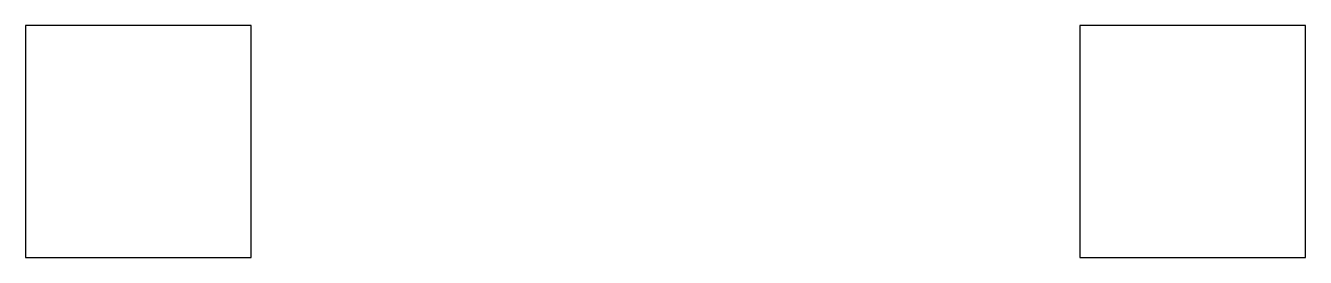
# Model space of a CAD drawing. Header units: millimetres. Extents: x 93.9 to 163.1, y -150 to -137.5.
import ezdxf

# ---------------------------------------------------------------- set-up
doc = ezdxf.new("R2010")
doc.units = ezdxf.units.MM

msp = doc.modelspace()

# ---------------------------------------------------------------- linework, layer by layer
at = {"linetype": 'CONTINUOUS'}
for p, q in [((106.1, -137.5), (93.9, -137.5)), ((93.9, -137.5), (93.9, -150)), ((106.1, -150), (106.1, -137.5)), ((163.1, -137.5), (150.9, -137.5)), ((150.9, -137.5), (150.9, -150)), ((163.1, -150), (163.1, -137.5)), ((93.9, -150), (106.1, -150)), ((150.9, -150), (163.1, -150))]:
    msp.add_line(p, q, dxfattribs=at)

doc.saveas('drawing.dxf')
